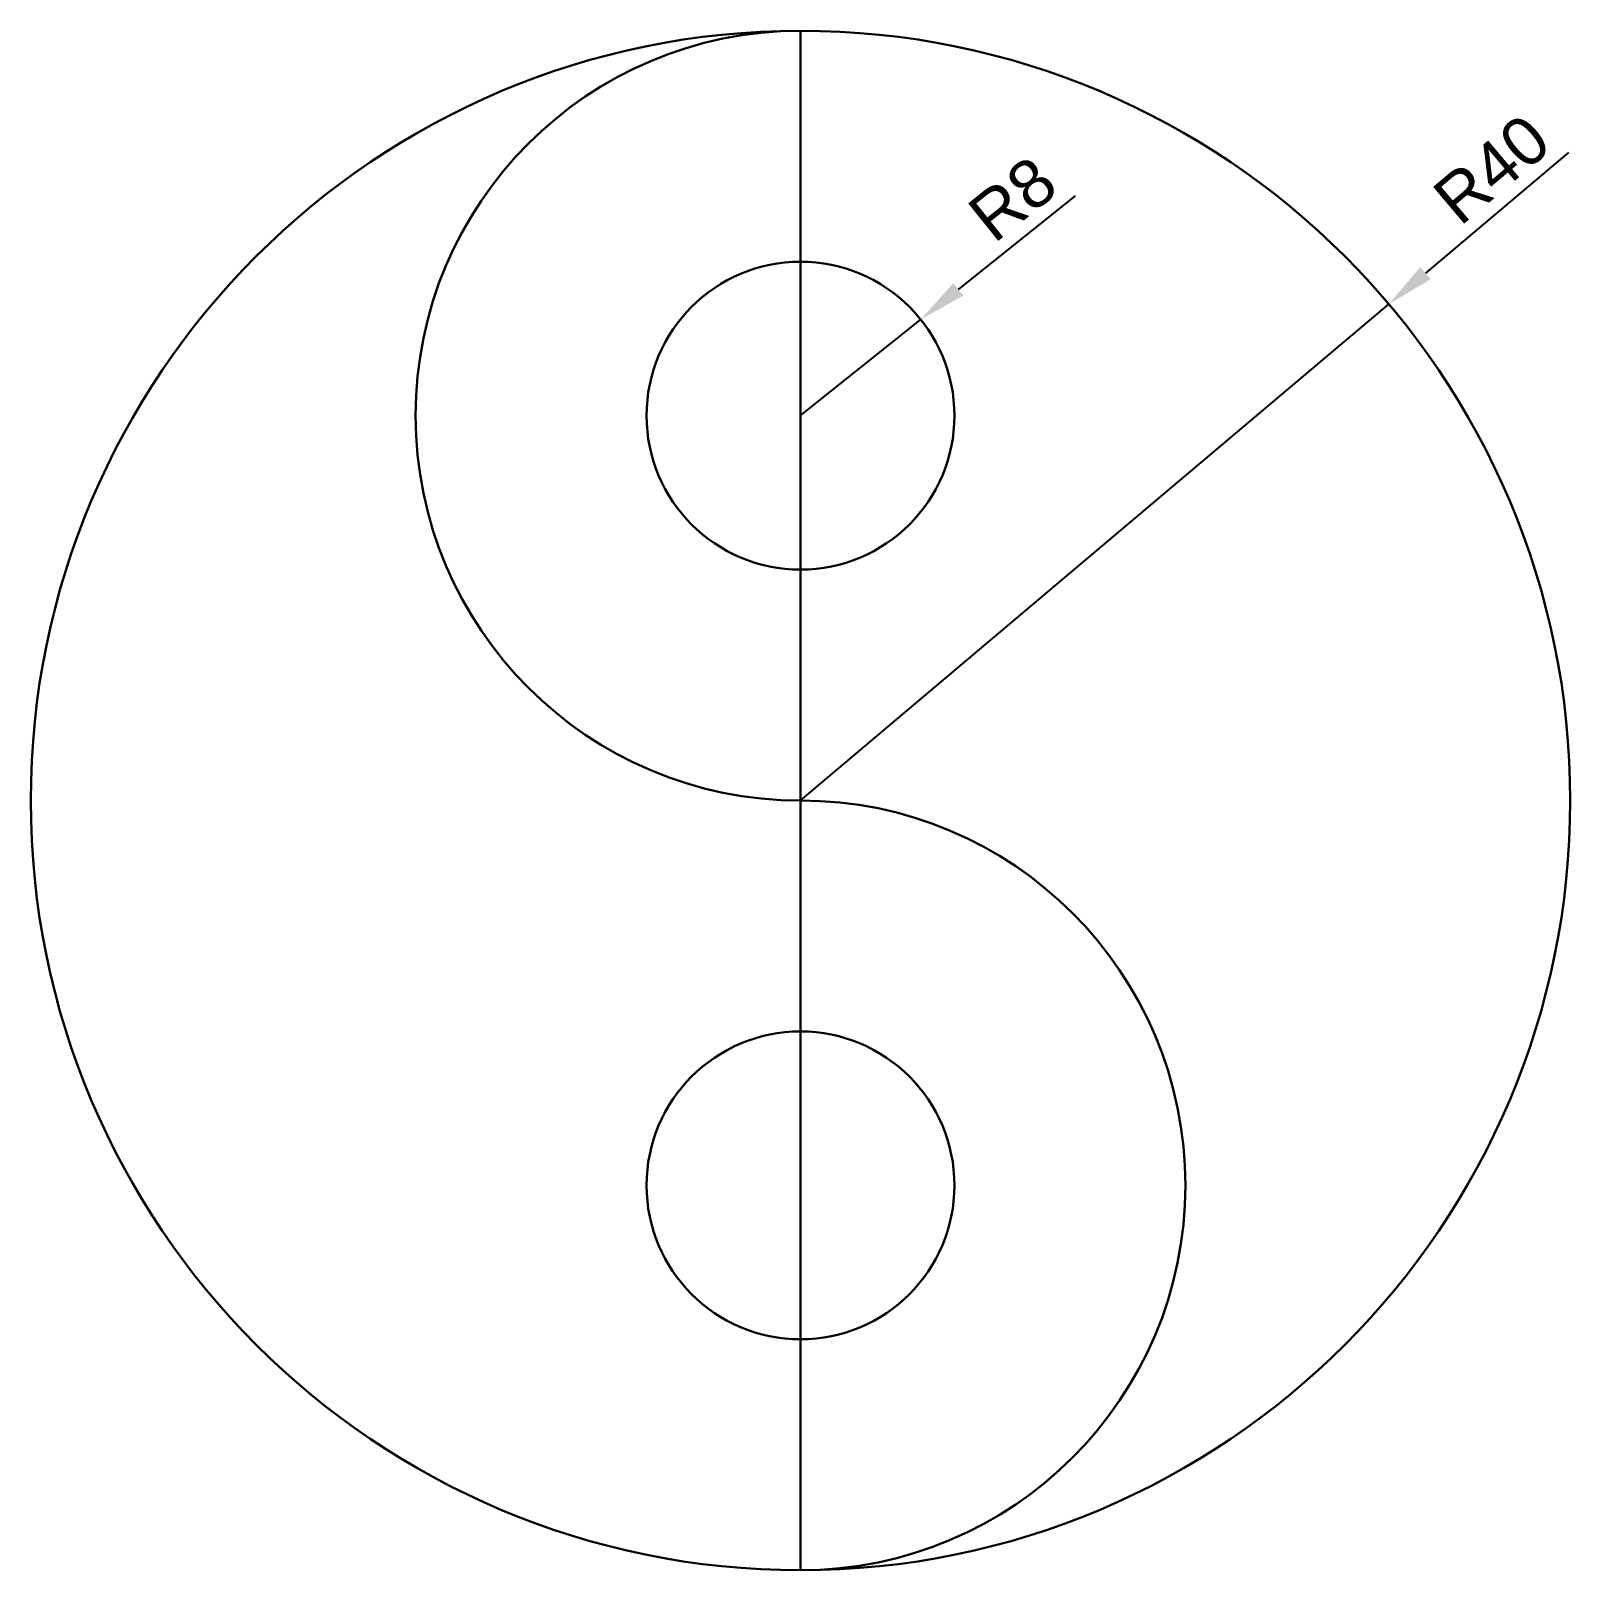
# Model space of a CAD drawing. Extents: x 1466 to 1546, y 683.4 to 763.4.
import ezdxf

# ---------------------------------------------------------------- set-up
doc = ezdxf.new("R2010")
doc.units = 12
doc.layers.get('0').update_dxf_attribs({"lineweight": 30})
doc.layers.add('cotas', color=7, linetype='Continuous')
doc.styles.get("Standard").update_dxf_attribs({"font": 'ARIAL.TTF'})
doc.dimstyles.new('ISO-25', dxfattribs={"dimtxt": 2.5, "dimasz": 2.5, "dimexe": 1.25, "dimexo": 0.625, "dimtad": 1, "dimtxsty": 'Standard', "dimcen": 2.5, "dimadec": 0, "dimazin": 0, "dimtfac": 1, "dimtmove": 0, "dimatfit": 3, "dimfxl": 1, "dimarcsym": 0})

# ---------------------------------------------------------------- blocks, each defined once
blk = doc.blocks.new('*D6')
at = {"layer": 'cotas', "color": 0, "lineweight": -2}
for p, q in [((1545.936, 757.035), (1538.511, 750.77)), ((1506.029, 723.362), (1536.6, 749.158))]:
    blk.add_line(p, q, dxfattribs=at)
at = {"layer": 'cotas', "color": 0}
blk.add_solid([(1538.242, 751.088), (1538.78, 750.451), (1536.6, 749.158)], dxfattribs=at)
at = {"layer": 'Defpoints', "color": 0}
for p in [(1536.6, 749.158), (1506.029, 723.362)]:
    blk.add_point(p, dxfattribs=at)
at = {"layer": 'cotas', "color": 0, "insert": (1541.953, 756.162), "char_height": 2.5, "attachment_point": 5, "rotation": 40.15692}
blk.add_mtext('R40', dxfattribs=at)
blk = doc.blocks.new('*D7')
at = {"layer": 'cotas', "color": 0, "lineweight": -2}
for p, q in [((1520.308, 754.787), (1514.228, 749.922)), ((1506.029, 743.362), (1512.276, 748.36))]:
    blk.add_line(p, q, dxfattribs=at)
at = {"layer": 'cotas', "color": 0}
blk.add_solid([(1513.967, 750.248), (1514.488, 749.597), (1512.276, 748.36)], dxfattribs=at)
at = {"layer": 'Defpoints', "color": 0}
for p in [(1512.276, 748.36), (1506.029, 743.362)]:
    blk.add_point(p, dxfattribs=at)
at = {"layer": 'cotas', "color": 0, "insert": (1517.056, 754.62), "char_height": 2.5, "attachment_point": 5, "rotation": 38.66372}
blk.add_mtext('R8', dxfattribs=at)

msp = doc.modelspace()

# ---------------------------------------------------------------- linework, layer by layer
for p, q in [((1506.029, 763.362), (1506.029, 723.362)), ((1506.029, 723.362), (1506.029, 683.362))]:
    msp.add_line(p, q)
for centre, radius in [((1506.029, 723.362), 40), ((1506.029, 743.362), 8), ((1506.029, 703.362), 8)]:
    msp.add_circle(centre, radius)
for centre, start, end in [((1506.029, 743.362), 90, 270), ((1506.029, 703.362), 270, 90)]:
    msp.add_arc(centre, 20, start, end)

# ---------------------------------------------------------------- dimensions: what is measured, and where the dimension line sits
at = {"layer": 'cotas'}
for center, mpoint, picture, middle in [((1506.029, 723.362), (1536.6, 749.158), '*D6', (1541.953, 756.162)), ((1506.029, 743.362), (1512.276, 748.36), '*D7', (1517.056, 754.62))]:
    dim = msp.add_radius_dim(center=center, mpoint=mpoint, dimstyle='ISO-25', dxfattribs=at)
    dim.commit()
    dim.dimension.update_dxf_attribs({"geometry": picture, "text_midpoint": middle})

doc.saveas('drawing.dxf')
